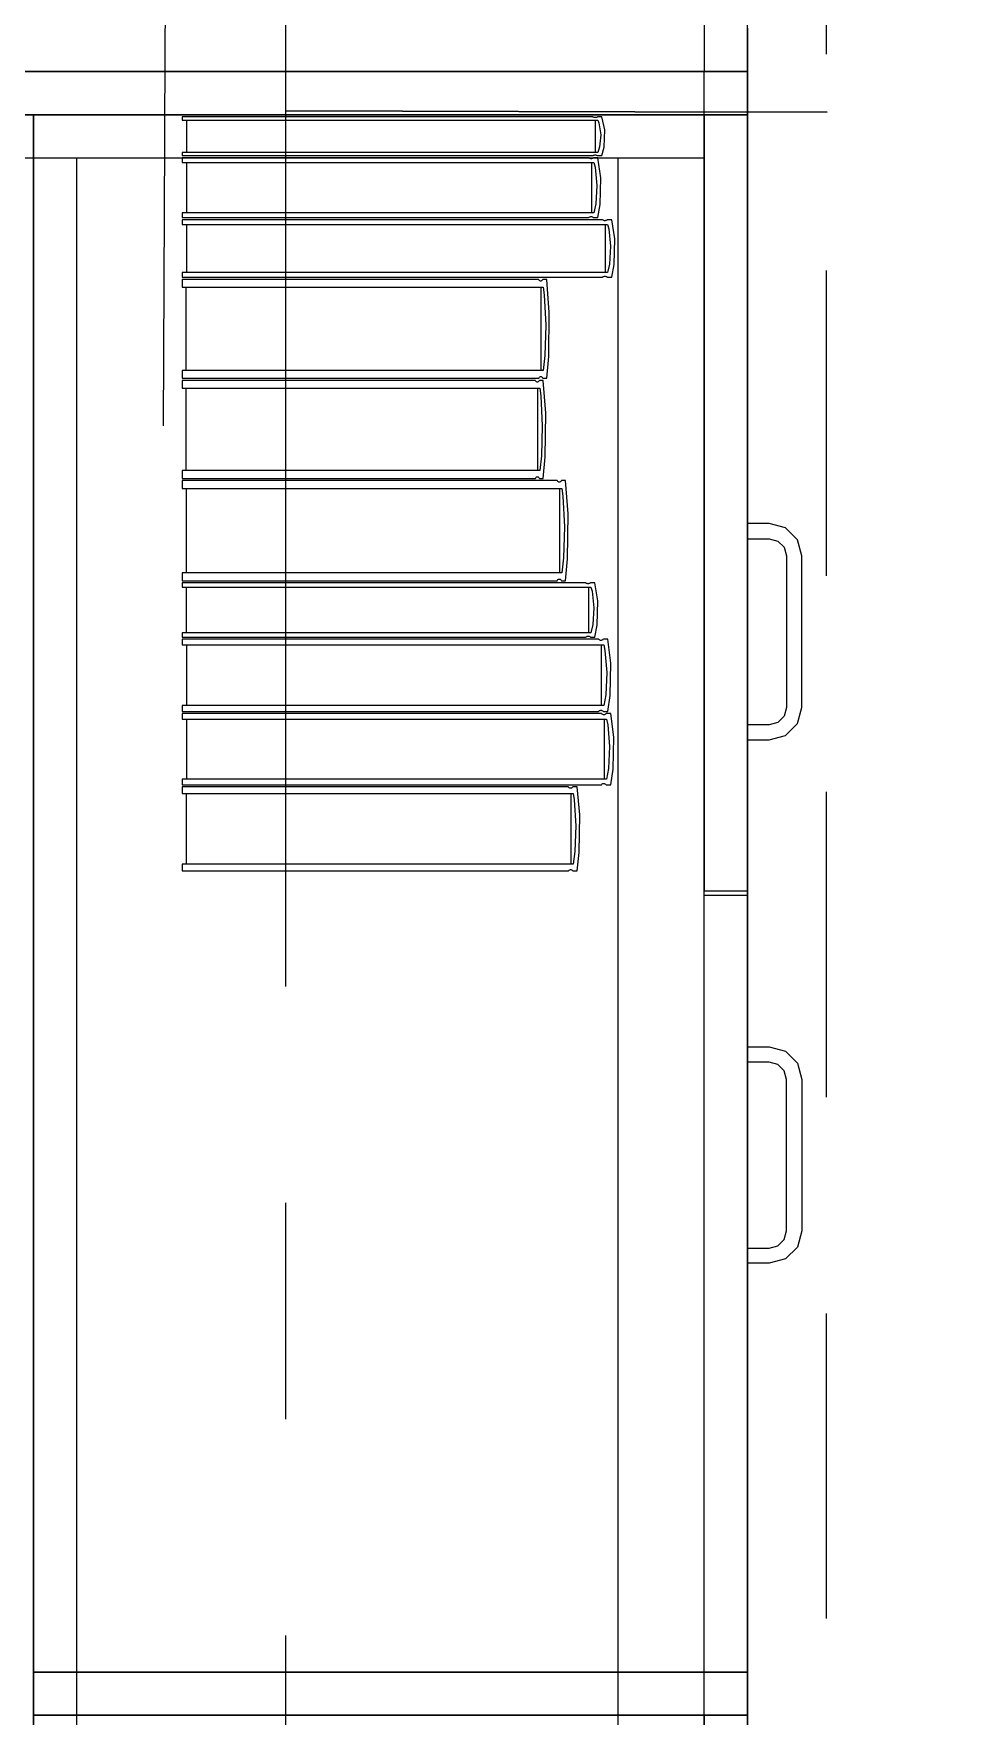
# Model space of a CAD drawing. Header units: inches. Extents: x -19 to 5698, y -728 to 92.
# Drawn here: x 314.704 to 315.128, y 11.513 to 12.291 of the extents above; entities that cross this region are included whole.
import ezdxf

# ---------------------------------------------------------------- set-up
doc = ezdxf.new("R2010")
doc.units = ezdxf.units.IN
doc.header["$MEASUREMENT"] = 0
doc.set_wipeout_variables(frame=1)
for name, pattern in [('HIDDEN', [0.375, 0.25, -0.125]), ('Hidden Line', [0.195611, 0.141111, -0.0545]), ('Punto & Raya', [0.65, 0.5, -0.075, 0, -0.075]), ('RAYITAS', [0.375, 0.25, -0.125]), ('Wipeout_Contour', [1, 0, -1])]:
    doc.linetypes.add(name, pattern=pattern)
for name, color, linetype, lineweight in [('00 conduct tomacorr', 120, 'HIDDEN', 30), ('T-TECHO-E', 150, 'Continuous', 20), ('TOMACORRIENTE', 22, 'RAYITAS', 9)]:
    doc.layers.add(name, color=color, linetype=linetype, lineweight=lineweight)
for name, color, linetype in [('02 _ ARQ _ ALB _ Ejes Generales', 251, 'Continuous'), ('08 _ STR _ EXT _ 09 Vigas', 251, 'Continuous'), ('Interior - Mobiliario', 7, 'Continuous')]:
    doc.layers.add(name, color=color, linetype=linetype)

# ---------------------------------------------------------------- blocks, each defined once
blk = doc.blocks.new('a')
at = {"layer": 'TOMACORRIENTE', "ltscale": 0.05}
h = blk.add_hatch(color=4, dxfattribs=at)
edge = h.paths.add_edge_path()
edge.add_arc((0, 0.0752), 0.02106, 0, 360)
at = {"layer": 'TOMACORRIENTE', "color": 4}
for p, q in [((-0.14553, 0.09625), (-0.0515, 0.09625)), ((-0.09851, 0.09625), (-0.09851, -0.09657)), ((0, 0.09625), (0, -0.09625)), ((0.06232, -0.09625), (0.06232, 0.09625))]:
    blk.add_line(p, q, dxfattribs=at)
blk.add_circle((0, 0.0752), 0.02106, dxfattribs=at)
blk = doc.blocks.new('CABLE 3FACE')
at = {"layer": 'T-TECHO-E', "rotation": 59.94170052614085}
blk.add_blockref('a', (0, 0), dxfattribs=at)

msp = doc.modelspace()

# ---------------------------------------------------------------- linework, layer by layer
at = {"layer": '08 _ STR _ EXT _ 09 Vigas', "color": 251, "linetype": 'Hidden Line', "lineweight": 13, "true_color": 0x636466}
msp.add_line((315.07005, 7.7), (315.07005, 16.9), dxfattribs=at)
at = {"layer": 'Interior - Mobiliario', "color": 175, "linetype": 'Continuous', "lineweight": 30}
msp.add_line((314.70352, 12.25311), (314.68352, 12.25311), dxfattribs=at)
at = {"layer": 'Interior - Mobiliario', "color": 175, "linetype": 'Continuous', "lineweight": 13}
for p, q in [((314.70352, 12.25311), (314.68352, 12.25311)), ((314.70352, 12.25311), (314.70352, 10.79311)), ((315.01352, 12.25311), (314.70352, 12.25311)), ((314.96724, 12.23816), (314.96748, 12.24615)), ((315.01352, 10.79311), (315.01352, 12.25311)), ((314.96513, 12.23834), (314.96424, 12.23567)), ((314.96562, 12.24384), (314.96513, 12.23834)), ((314.96618, 12.23424), (314.96724, 12.23816)), ((314.72352, 12.23311), (314.68352, 12.23311)), ((314.97352, 12.23311), (314.72352, 12.23311)), ((314.96424, 12.23567), (314.77218, 12.23567)), ((314.77218, 12.23567), (314.77218, 12.23424)), ((314.77218, 12.23424), (314.96192, 12.23424)), ((314.96012, 12.23324), (314.77218, 12.23324)), ((314.77218, 12.23324), (314.77218, 12.23102)), ((314.77218, 12.23102), (314.96242, 12.23102)), ((314.7741, 12.23102), (314.7741, 12.20778)), ((314.96023, 12.23313), (314.96012, 12.23324)), ((314.96047, 12.23296), (314.96023, 12.23313)), ((314.96073, 12.23284), (314.96047, 12.23296)), ((314.96101, 12.23278), (314.96073, 12.23284)), ((314.96129, 12.23278), (314.96101, 12.23278)), ((314.96157, 12.23283), (314.96129, 12.23278)), ((314.96145, 12.20778), (314.96145, 12.23102)), ((314.96184, 12.23293), (314.96157, 12.23283)), ((314.96209, 12.23309), (314.96184, 12.23293)), ((314.96192, 12.23424), (314.96208, 12.23433)), ((314.96208, 12.23433), (314.96233, 12.23444)), ((314.96225, 12.23324), (314.96209, 12.23309)), ((314.96434, 12.23324), (314.96225, 12.23324)), ((314.96233, 12.23444), (314.9626, 12.2345)), ((314.96242, 12.23102), (314.96299, 12.22893)), ((314.9626, 12.2345), (314.96288, 12.23454)), ((314.96288, 12.23454), (314.96317, 12.23453)), ((314.96317, 12.23453), (314.96345, 12.23449)), ((314.96345, 12.23449), (314.96372, 12.23442)), ((314.96372, 12.23442), (314.96396, 12.23431)), ((314.96396, 12.23431), (314.96407, 12.23424)), ((314.96407, 12.23424), (314.96618, 12.23424)), ((314.96563, 12.22401), (314.96434, 12.23324)), ((315.01352, 12.23311), (314.97352, 12.23311)), ((314.96299, 12.22893), (314.96379, 12.22044)), ((314.96539, 12.21164), (314.96563, 12.22401)), ((314.96379, 12.22044), (314.9633, 12.21193)), ((314.96242, 12.20778), (314.77218, 12.20778)), ((314.77218, 12.20778), (314.77218, 12.20557)), ((314.9633, 12.21193), (314.96242, 12.20778)), ((314.96434, 12.20557), (314.96539, 12.21164)), ((314.77218, 12.20557), (314.96012, 12.20557)), ((314.9664, 12.20457), (314.77218, 12.20457)), ((314.77218, 12.20457), (314.77218, 12.20244)), ((314.77218, 12.20244), (314.96877, 12.20244)), ((314.77417, 12.20244), (314.77417, 12.18012)), ((314.96012, 12.20557), (314.96028, 12.20572)), ((314.96028, 12.20572), (314.96053, 12.20588)), ((314.96053, 12.20588), (314.96079, 12.20598)), ((314.96079, 12.20598), (314.96107, 12.20603)), ((314.96107, 12.20603), (314.96136, 12.20602)), ((314.96136, 12.20602), (314.96163, 12.20596)), ((314.96163, 12.20596), (314.9619, 12.20584)), ((314.9619, 12.20584), (314.96214, 12.20568)), ((314.96214, 12.20568), (314.96225, 12.20557)), ((314.96225, 12.20557), (314.96434, 12.20557)), ((314.96651, 12.20447), (314.9664, 12.20457)), ((314.96676, 12.2043), (314.96651, 12.20447)), ((314.96703, 12.20419), (314.96676, 12.2043)), ((314.96732, 12.20413), (314.96703, 12.20419)), ((314.96761, 12.20412), (314.96732, 12.20413)), ((314.9679, 12.20417), (314.96761, 12.20412)), ((314.96778, 12.18012), (314.96778, 12.20244)), ((314.96818, 12.20427), (314.9679, 12.20417)), ((314.96843, 12.20443), (314.96818, 12.20427)), ((314.9686, 12.20457), (314.96843, 12.20443)), ((314.97075, 12.20457), (314.9686, 12.20457)), ((314.96877, 12.20244), (314.96936, 12.20043)), ((314.96936, 12.20043), (314.97019, 12.19228)), ((314.97209, 12.19571), (314.97075, 12.20457)), ((314.97019, 12.19228), (314.96968, 12.1841)), ((314.97184, 12.18383), (314.97209, 12.19571)), ((314.96968, 12.1841), (314.96877, 12.18012)), ((314.97075, 12.178), (314.97184, 12.18383)), ((314.96877, 12.18012), (314.77218, 12.18012)), ((314.77218, 12.18012), (314.77218, 12.178)), ((314.77218, 12.178), (314.9664, 12.178)), ((314.93697, 12.177), (314.77218, 12.177)), ((314.77218, 12.177), (314.77218, 12.17334)), ((314.93707, 12.17682), (314.93697, 12.177)), ((314.93728, 12.17654), (314.93707, 12.17682)), ((314.93751, 12.17635), (314.93728, 12.17654)), ((314.93775, 12.17624), (314.93751, 12.17635)), ((314.938, 12.17623), (314.93775, 12.17624)), ((314.93825, 12.17632), (314.938, 12.17623)), ((314.93848, 12.17649), (314.93825, 12.17632)), ((314.9387, 12.17675), (314.93848, 12.17649)), ((314.93884, 12.177), (314.9387, 12.17675)), ((314.94067, 12.177), (314.93884, 12.177)), ((314.9418, 12.16175), (314.94067, 12.177)), ((314.9664, 12.178), (314.96656, 12.17814)), ((314.96656, 12.17814), (314.96682, 12.17829)), ((314.96682, 12.17829), (314.96709, 12.17839)), ((314.96709, 12.17839), (314.96738, 12.17844)), ((314.96738, 12.17844), (314.96768, 12.17844)), ((314.96768, 12.17844), (314.96796, 12.17838)), ((314.96796, 12.17838), (314.96824, 12.17826)), ((314.96824, 12.17826), (314.96849, 12.1781)), ((314.96849, 12.1781), (314.9686, 12.178)), ((314.9686, 12.178), (314.97075, 12.178)), ((314.77218, 12.17334), (314.93899, 12.17334)), ((314.77386, 12.17334), (314.77386, 12.13493)), ((314.93814, 12.13493), (314.93814, 12.17334)), ((314.93899, 12.17334), (314.93949, 12.16987)), ((314.93949, 12.16987), (314.94019, 12.15585)), ((314.94159, 12.1413), (314.9418, 12.16175)), ((314.94019, 12.15585), (314.93976, 12.14178)), ((314.93976, 12.14178), (314.93899, 12.13493)), ((314.94067, 12.13127), (314.94159, 12.1413)), ((314.93899, 12.13493), (314.77218, 12.13493)), ((314.77218, 12.13493), (314.77218, 12.13127)), ((314.77218, 12.13127), (314.93697, 12.13127)), ((314.93544, 12.13027), (314.77218, 12.13027)), ((314.77218, 12.13027), (314.77218, 12.12665)), ((314.93553, 12.1301), (314.93544, 12.13027)), ((314.93574, 12.12982), (314.93553, 12.1301)), ((314.93597, 12.12963), (314.93574, 12.12982)), ((314.93621, 12.12952), (314.93597, 12.12963)), ((314.93646, 12.12951), (314.93621, 12.12952)), ((314.9367, 12.1296), (314.93646, 12.12951)), ((314.93693, 12.12977), (314.9367, 12.1296)), ((314.93715, 12.13003), (314.93693, 12.12977)), ((314.93697, 12.13127), (314.93711, 12.13152)), ((314.93711, 12.13152), (314.93733, 12.13178)), ((314.93729, 12.13027), (314.93715, 12.13003)), ((314.9391, 12.13027), (314.93729, 12.13027)), ((314.93733, 12.13178), (314.93756, 12.13195)), ((314.93756, 12.13195), (314.93781, 12.13204)), ((314.93781, 12.13204), (314.93806, 12.13202)), ((314.93806, 12.13202), (314.9383, 12.13192)), ((314.9383, 12.13192), (314.93853, 12.13173)), ((314.93853, 12.13173), (314.93875, 12.13145)), ((314.93875, 12.13145), (314.93884, 12.13127)), ((314.93884, 12.13127), (314.94067, 12.13127)), ((314.94022, 12.11517), (314.9391, 12.13027)), ((314.77218, 12.12665), (314.93743, 12.12665)), ((314.77385, 12.12665), (314.77385, 12.08861)), ((314.9366, 12.08861), (314.9366, 12.12665)), ((314.93743, 12.12665), (314.93793, 12.12321)), ((314.93793, 12.12321), (314.93862, 12.10933)), ((314.94001, 12.09492), (314.94022, 12.11517)), ((314.93862, 12.10933), (314.9382, 12.09539)), ((314.9382, 12.09539), (314.93743, 12.08861)), ((314.9391, 12.08499), (314.94001, 12.09492)), ((314.93743, 12.08861), (314.77218, 12.08861)), ((314.77218, 12.08861), (314.77218, 12.08499)), ((314.77218, 12.08499), (314.93544, 12.08499)), ((314.94549, 12.08399), (314.77218, 12.08399)), ((314.77218, 12.08399), (314.77218, 12.08028)), ((314.93544, 12.08499), (314.93558, 12.08523)), ((314.93558, 12.08523), (314.93579, 12.08549)), ((314.93579, 12.08549), (314.93602, 12.08566)), ((314.93602, 12.08566), (314.93627, 12.08574)), ((314.93627, 12.08574), (314.93651, 12.08573)), ((314.93651, 12.08573), (314.93675, 12.08563)), ((314.93675, 12.08563), (314.93698, 12.08544)), ((314.93698, 12.08544), (314.93719, 12.08516)), ((314.93719, 12.08516), (314.93729, 12.08499)), ((314.93729, 12.08499), (314.9391, 12.08499)), ((314.94558, 12.08381), (314.94549, 12.08399)), ((314.94581, 12.08353), (314.94558, 12.08381)), ((314.94605, 12.08333), (314.94581, 12.08353)), ((314.94631, 12.08322), (314.94605, 12.08333)), ((314.94657, 12.08321), (314.94631, 12.08322)), ((314.94683, 12.0833), (314.94657, 12.08321)), ((314.94707, 12.08347), (314.94683, 12.0833)), ((314.9473, 12.08374), (314.94707, 12.08347)), ((314.94745, 12.08399), (314.9473, 12.08374)), ((314.94937, 12.08399), (314.94745, 12.08399)), ((314.95056, 12.06854), (314.94937, 12.08399)), ((314.77218, 12.08028), (314.9476, 12.08028)), ((314.77395, 12.08028), (314.77395, 12.04138)), ((314.94672, 12.04138), (314.94672, 12.08028)), ((314.9476, 12.08028), (314.94813, 12.07677)), ((314.94813, 12.07677), (314.94887, 12.06257)), ((314.95034, 12.04783), (314.95056, 12.06854)), ((314.94887, 12.06257), (314.94842, 12.04832)), ((315.04352, 12.06411), (315.03352, 12.06411)), ((315.03352, 12.06411), (315.03352, 12.05711)), ((315.05102, 12.0621), (315.04352, 12.06411)), ((315.05651, 12.05661), (315.05102, 12.0621)), ((315.03352, 12.05711), (315.04352, 12.05711)), ((315.04352, 12.05711), (315.04752, 12.05603)), ((315.04752, 12.05603), (315.05045, 12.05311)), ((315.05045, 12.05311), (315.05152, 12.04911)), ((315.05852, 12.04911), (315.05651, 12.05661)), ((314.94842, 12.04832), (314.9476, 12.04138)), ((314.94937, 12.03768), (314.95034, 12.04783)), ((315.05152, 12.04911), (315.05152, 11.97911)), ((315.05852, 11.97911), (315.05852, 12.04911)), ((314.9476, 12.04138), (314.77218, 12.04138)), ((314.77218, 12.04138), (314.77218, 12.03768)), ((314.77218, 12.03768), (314.94549, 12.03768)), ((314.95875, 12.03668), (314.77218, 12.03668)), ((314.77218, 12.03668), (314.77218, 12.03467)), ((314.94549, 12.03768), (314.94563, 12.03793)), ((314.94563, 12.03793), (314.94586, 12.03819)), ((314.94586, 12.03819), (314.94611, 12.03837)), ((314.94611, 12.03837), (314.94636, 12.03845)), ((314.94636, 12.03845), (314.94663, 12.03844)), ((314.94663, 12.03844), (314.94688, 12.03834)), ((314.94688, 12.03834), (314.94713, 12.03814)), ((314.94713, 12.03814), (314.94735, 12.03786)), ((314.94735, 12.03786), (314.94745, 12.03768)), ((314.94745, 12.03768), (314.94937, 12.03768)), ((314.95886, 12.03658), (314.95875, 12.03668)), ((314.9591, 12.03643), (314.95886, 12.03658)), ((314.95936, 12.03632), (314.9591, 12.03643)), ((314.95964, 12.03627), (314.95936, 12.03632)), ((314.95992, 12.03626), (314.95964, 12.03627)), ((314.9602, 12.03631), (314.95992, 12.03626)), ((314.96046, 12.0364), (314.9602, 12.03631)), ((314.96071, 12.03654), (314.96046, 12.0364)), ((314.96086, 12.03668), (314.96071, 12.03654)), ((314.96294, 12.03668), (314.96086, 12.03668)), ((314.96422, 12.02832), (314.96294, 12.03668)), ((314.77218, 12.03467), (314.96103, 12.03467)), ((314.77409, 12.03467), (314.77409, 12.01362)), ((314.96008, 12.01362), (314.96008, 12.03467)), ((314.96103, 12.03467), (314.9616, 12.03277)), ((314.9616, 12.03277), (314.96239, 12.02509)), ((314.96398, 12.01712), (314.96422, 12.02832)), ((314.96239, 12.02509), (314.96191, 12.01738)), ((314.96103, 12.01362), (314.77218, 12.01362)), ((314.77218, 12.01362), (314.77218, 12.01162)), ((314.96191, 12.01738), (314.96103, 12.01362)), ((314.96294, 12.01162), (314.96398, 12.01712)), ((314.77218, 12.01162), (314.95875, 12.01162)), ((314.96466, 12.01062), (314.77218, 12.01062)), ((314.77218, 12.01062), (314.77218, 12.00795)), ((314.77218, 12.00795), (314.96701, 12.00795)), ((314.77415, 12.00795), (314.77415, 11.9799)), ((314.95875, 12.01162), (314.95891, 12.01175)), ((314.95891, 12.01175), (314.95915, 12.0119)), ((314.95915, 12.0119), (314.95942, 12.01199)), ((314.95942, 12.01199), (314.9597, 12.01204)), ((314.9597, 12.01204), (314.95998, 12.01203)), ((314.95998, 12.01203), (314.96026, 12.01197)), ((314.96026, 12.01197), (314.96052, 12.01187)), ((314.96052, 12.01187), (314.96076, 12.01172)), ((314.96076, 12.01172), (314.96086, 12.01162)), ((314.96086, 12.01162), (314.96294, 12.01162)), ((314.96477, 12.01049), (314.96466, 12.01062)), ((314.96502, 12.01029), (314.96477, 12.01049)), ((314.96529, 12.01014), (314.96502, 12.01029)), ((314.96557, 12.01007), (314.96529, 12.01014)), ((314.96587, 12.01006), (314.96557, 12.01007)), ((314.96615, 12.01012), (314.96587, 12.01006)), ((314.96603, 11.9799), (314.96603, 12.00795)), ((314.96643, 12.01025), (314.96615, 12.01012)), ((314.96668, 12.01044), (314.96643, 12.01025)), ((314.96684, 12.01062), (314.96668, 12.01044)), ((314.96898, 12.01062), (314.96684, 12.01062)), ((314.96701, 12.00795), (314.9676, 12.00541)), ((314.9676, 12.00541), (314.96842, 11.99518)), ((314.9703, 11.99948), (314.96898, 12.01062)), ((314.97006, 11.98455), (314.9703, 11.99948)), ((314.96842, 11.99518), (314.96792, 11.9849)), ((314.96792, 11.9849), (314.96701, 11.9799)), ((314.96898, 11.97722), (314.97006, 11.98455)), ((314.96701, 11.9799), (314.77218, 11.9799)), ((314.77218, 11.9799), (314.77218, 11.97722)), ((314.77218, 11.97722), (314.96466, 11.97722)), ((314.96594, 11.97622), (314.77218, 11.97622)), ((314.77218, 11.97622), (314.77218, 11.97359)), ((314.77218, 11.97359), (314.96831, 11.97359)), ((314.77416, 11.97359), (314.77416, 11.94598)), ((314.96466, 11.97722), (314.96482, 11.9774)), ((314.96482, 11.9774), (314.96508, 11.97759)), ((314.96508, 11.97759), (314.96535, 11.97772)), ((314.96535, 11.97772), (314.96564, 11.97778)), ((314.96564, 11.97778), (314.96593, 11.97777)), ((314.96593, 11.97777), (314.96621, 11.9777)), ((314.96605, 11.9761), (314.96594, 11.97622)), ((314.9663, 11.9759), (314.96605, 11.9761)), ((314.96621, 11.9777), (314.96648, 11.97756)), ((314.96658, 11.97576), (314.9663, 11.9759)), ((314.96648, 11.97756), (314.96673, 11.97735)), ((314.96686, 11.97568), (314.96658, 11.97576)), ((314.96673, 11.97735), (314.96684, 11.97722)), ((314.96684, 11.97722), (314.96898, 11.97722)), ((314.96715, 11.97567), (314.96686, 11.97568)), ((314.96744, 11.97573), (314.96715, 11.97567)), ((314.96732, 11.94598), (314.96732, 11.97359)), ((314.96772, 11.97586), (314.96744, 11.97573)), ((314.96797, 11.97605), (314.96772, 11.97586)), ((314.96814, 11.97622), (314.96797, 11.97605)), ((314.97029, 11.97622), (314.96814, 11.97622)), ((314.96831, 11.97359), (314.9689, 11.9711)), ((314.97162, 11.96526), (314.97029, 11.97622)), ((315.05045, 11.97511), (315.04752, 11.97218)), ((315.05152, 11.97911), (315.05045, 11.97511)), ((315.05651, 11.97161), (315.05852, 11.97911)), ((314.9689, 11.9711), (314.96972, 11.96102)), ((315.03352, 11.97111), (315.03352, 11.96411)), ((315.04352, 11.97111), (315.03352, 11.97111)), ((315.04752, 11.97218), (315.04352, 11.97111)), ((315.04352, 11.96411), (315.05102, 11.96612)), ((315.05102, 11.96612), (315.05651, 11.97161)), ((314.96972, 11.96102), (314.96922, 11.95091)), ((314.97137, 11.95056), (314.97162, 11.96526)), ((315.03352, 11.96411), (315.04352, 11.96411)), ((314.96922, 11.95091), (314.96831, 11.94598)), ((314.97029, 11.94335), (314.97137, 11.95056)), ((314.96831, 11.94598), (314.77218, 11.94598)), ((314.77218, 11.94598), (314.77218, 11.94335)), ((314.77218, 11.94335), (314.96594, 11.94335)), ((314.95071, 11.94235), (314.77218, 11.94235)), ((314.77218, 11.94235), (314.77218, 11.93924)), ((314.95081, 11.9422), (314.95071, 11.94235)), ((314.95273, 11.94235), (314.95258, 11.94215)), ((314.95471, 11.94235), (314.95273, 11.94235)), ((314.95594, 11.92939), (314.95471, 11.94235)), ((314.96594, 11.94335), (314.96611, 11.94353)), ((314.96611, 11.94353), (314.96636, 11.94372)), ((314.96636, 11.94372), (314.96664, 11.94384)), ((314.96664, 11.94384), (314.96693, 11.9439)), ((314.96693, 11.9439), (314.96722, 11.9439)), ((314.96722, 11.9439), (314.9675, 11.94382)), ((314.9675, 11.94382), (314.96778, 11.94368)), ((314.96778, 11.94368), (314.96803, 11.94348)), ((314.96803, 11.94348), (314.96814, 11.94335)), ((314.96814, 11.94335), (314.97029, 11.94335)), ((314.77218, 11.93924), (314.95289, 11.93924)), ((314.77401, 11.93924), (314.77401, 11.90659)), ((314.95104, 11.94197), (314.95081, 11.9422)), ((314.95129, 11.9418), (314.95104, 11.94197)), ((314.95155, 11.94171), (314.95129, 11.9418)), ((314.95182, 11.9417), (314.95155, 11.94171)), ((314.95209, 11.94178), (314.95182, 11.9417)), ((314.95197, 11.90659), (314.95197, 11.93924)), ((314.95234, 11.94192), (314.95209, 11.94178)), ((314.95258, 11.94215), (314.95234, 11.94192)), ((314.95289, 11.93924), (314.95343, 11.9363)), ((314.95343, 11.9363), (314.95419, 11.92438)), ((314.95571, 11.91201), (314.95594, 11.92939)), ((314.95419, 11.92438), (314.95372, 11.91241)), ((314.95372, 11.91241), (314.95289, 11.90659)), ((314.95471, 11.90348), (314.95571, 11.91201)), ((314.95289, 11.90659), (314.77218, 11.90659)), ((314.77218, 11.90659), (314.77218, 11.90348)), ((314.77218, 11.90348), (314.95071, 11.90348)), ((314.95071, 11.90348), (314.95085, 11.90369)), ((314.95085, 11.90369), (314.95109, 11.90391)), ((314.95109, 11.90391), (314.95134, 11.90406)), ((314.95134, 11.90406), (314.95161, 11.90413)), ((314.95161, 11.90413), (314.95188, 11.90412)), ((314.95188, 11.90412), (314.95214, 11.90403)), ((314.95214, 11.90403), (314.95239, 11.90387)), ((314.95239, 11.90387), (314.95263, 11.90363)), ((314.95263, 11.90363), (314.95273, 11.90348)), ((314.95273, 11.90348), (314.95471, 11.90348)), ((315.03352, 11.89411), (315.01352, 11.89411)), ((315.03352, 11.89211), (315.01352, 11.89211)), ((315.03352, 11.82211), (315.04352, 11.82211)), ((315.03352, 11.81511), (315.03352, 11.82211)), ((315.04352, 11.82211), (315.05102, 11.8201)), ((315.05102, 11.8201), (315.05651, 11.81461)), ((315.04352, 11.81511), (315.03352, 11.81511)), ((315.04752, 11.81403), (315.04352, 11.81511)), ((315.05045, 11.81111), (315.04752, 11.81403)), ((315.05152, 11.80711), (315.05045, 11.81111)), ((315.05651, 11.81461), (315.05852, 11.80711)), ((315.05152, 11.73711), (315.05152, 11.80711)), ((315.05852, 11.80711), (315.05852, 11.73711)), ((315.04752, 11.73018), (315.05045, 11.73311)), ((315.05045, 11.73311), (315.05152, 11.73711)), ((315.05852, 11.73711), (315.05651, 11.72961)), ((315.03352, 11.72911), (315.04352, 11.72911)), ((315.03352, 11.72211), (315.03352, 11.72911)), ((315.04352, 11.72911), (315.04752, 11.73018)), ((315.05651, 11.72961), (315.05102, 11.72412)), ((315.04352, 11.72211), (315.03352, 11.72211)), ((315.05102, 11.72412), (315.04352, 11.72211))]:
    msp.add_line(p, q, dxfattribs=at)

# ---------------------------------------------------------------- next in the draw order: wipeouts: each hides what was drawn before it
at = {"color": 254, "linetype": 'Wipeout_Contour', "lineweight": 0, "ltscale": 9798.290755}
msp.add_wipeout([(315.03352, 11.51311), (315.03352, 11.53311), (314.70352, 11.53311), (314.70352, 11.51311)], dxfattribs=at).dxf.layer = 'Interior - Mobiliario'

# ---------------------------------------------------------------- next in the draw order: linework, layer by layer
at = {"layer": 'Interior - Mobiliario', "color": 175, "linetype": 'Continuous', "lineweight": 30}
for p, q in [((314.70352, 12.25311), (314.70352, 10.79311)), ((315.03352, 11.53311), (314.70352, 11.53311)), ((314.70352, 11.53311), (314.70352, 11.51311)), ((315.03352, 11.53311), (315.03352, 11.51311)), ((315.03352, 11.51311), (314.70352, 11.51311))]:
    msp.add_line(p, q, dxfattribs=at)
at = {"layer": 'Interior - Mobiliario', "color": 175, "linetype": 'Continuous', "lineweight": 13}
for p, q in [((314.70352, 10.79311), (314.70352, 12.25311)), ((314.72352, 10.81311), (314.72352, 12.23311)), ((314.97352, 12.23311), (314.97352, 10.81311)), ((315.01352, 10.81311), (315.01352, 12.23311)), ((315.01352, 11.53311), (315.01352, 11.89211)), ((315.03352, 11.53311), (315.03352, 11.89211)), ((314.70352, 11.53311), (314.70352, 11.51311)), ((315.03352, 11.53311), (314.70352, 11.53311)), ((314.70352, 11.53311), (314.70352, 11.51311)), ((315.03352, 11.53311), (314.70352, 11.53311)), ((315.03352, 11.53311), (315.01352, 11.53311)), ((315.03352, 11.51311), (315.03352, 11.53311)), ((315.03352, 11.51311), (315.03352, 11.53311)), ((314.70352, 11.51311), (315.03352, 11.51311)), ((314.70352, 11.51311), (315.03352, 11.51311)), ((315.01352, 11.51311), (315.01352, 11.15411)), ((315.03352, 11.51311), (315.01352, 11.51311)), ((315.03352, 11.51311), (315.03352, 11.15411))]:
    msp.add_line(p, q, dxfattribs=at)

# ---------------------------------------------------------------- next in the draw order: wipeouts: each hides what was drawn before it
at = {"color": 254, "linetype": 'Wipeout_Contour', "lineweight": 0, "ltscale": 9798.265126}
msp.add_wipeout([(315.03352, 12.25311), (315.03352, 12.27311), (314.68352, 12.27311), (314.68352, 12.25311)], dxfattribs=at).dxf.layer = 'Interior - Mobiliario'

# ---------------------------------------------------------------- next in the draw order: linework, layer by layer
at = {"layer": 'Interior - Mobiliario', "color": 175, "linetype": 'Continuous', "lineweight": 30}
for p, q in [((315.03352, 12.27311), (314.68352, 12.27311)), ((315.03352, 12.27311), (315.03352, 12.25311)), ((315.03352, 12.25311), (314.68352, 12.25311))]:
    msp.add_line(p, q, dxfattribs=at)
at = {"layer": 'Interior - Mobiliario', "color": 175, "linetype": 'Continuous', "lineweight": 13}
for p, q in [((315.03352, 12.27311), (314.68352, 12.27311)), ((315.01352, 12.27311), (314.68352, 12.27311)), ((314.68352, 12.27311), (315.03352, 12.27311)), ((315.01352, 12.23311), (315.01352, 12.27311)), ((315.03352, 12.25311), (315.03352, 12.27311)), ((315.03352, 12.27311), (315.03352, 10.77311)), ((314.68352, 12.25311), (315.03352, 12.25311)), ((315.03352, 12.25311), (314.68352, 12.25311)), ((314.70352, 12.25311), (314.70352, 10.79311)), ((315.03352, 12.25311), (314.70352, 12.25311)), ((314.70352, 12.25311), (314.70352, 10.79311)), ((315.01352, 12.25311), (314.70352, 12.25311)), ((314.70352, 12.25311), (314.70352, 10.79311)), ((315.01352, 12.25311), (314.70352, 12.25311)), ((314.96192, 12.25211), (314.77218, 12.25211)), ((314.77218, 12.25211), (314.77218, 12.25068)), ((314.77218, 12.25068), (314.96424, 12.25068)), ((314.77412, 12.25068), (314.77412, 12.23567)), ((314.96203, 12.25204), (314.96192, 12.25211)), ((314.96227, 12.25193), (314.96203, 12.25204)), ((314.96254, 12.25185), (314.96227, 12.25193)), ((314.96282, 12.25181), (314.96254, 12.25185)), ((314.96311, 12.25181), (314.96282, 12.25181)), ((314.96339, 12.25184), (314.96311, 12.25181)), ((314.96327, 12.23567), (314.96327, 12.25068)), ((314.96366, 12.25191), (314.96339, 12.25184)), ((314.96391, 12.25201), (314.96366, 12.25191)), ((314.96407, 12.25211), (314.96391, 12.25201)), ((314.96618, 12.25211), (314.96407, 12.25211)), ((314.96424, 12.25068), (314.96481, 12.24932)), ((314.96481, 12.24932), (314.96562, 12.24384)), ((314.96748, 12.24615), (314.96618, 12.25211)), ((315.01352, 10.79311), (315.01352, 12.25311)), ((315.01352, 10.79311), (315.01352, 12.25311)), ((315.01352, 12.25311), (315.01352, 11.89411)), ((315.03352, 12.25311), (315.01352, 12.25311)), ((315.03352, 10.79311), (315.03352, 12.25311)), ((315.03352, 10.79311), (315.03352, 12.25311)), ((315.03352, 12.25311), (315.03352, 11.89411))]:
    msp.add_line(p, q, dxfattribs=at)

# ---------------------------------------------------------------- next in the draw order: wipeouts: each hides what was drawn before it
at = {"color": 254, "linetype": 'Wipeout_Contour', "lineweight": 0, "ltscale": 9798.265527}
msp.add_wipeout([(315.03352, 12.29311), (314.68352, 12.29311), (314.68352, 12.27311), (315.03352, 12.27311)], dxfattribs=at).dxf.layer = 'Interior - Mobiliario'

# ---------------------------------------------------------------- next in the draw order: linework, layer by layer
at = {"layer": '00 conduct tomacorr'}
msp.add_line((304.6953, 12.27827, -0.00066), (316.33381, 12.25137, -0.00066), dxfattribs=at)
at = {"layer": '02 _ ARQ _ ALB _ Ejes Generales', "color": 251, "linetype": 'Punto & Raya', "lineweight": 13, "true_color": 0x636466}
msp.add_line((314.82005, 3.05001), (314.82005, 44.9), dxfattribs=at)
at = {"layer": 'Interior - Mobiliario', "color": 175, "linetype": 'Continuous', "lineweight": 13}
for p, q in [((315.03352, 12.27311), (315.03352, 13.77311)), ((315.01352, 12.31311), (315.01352, 12.27311)), ((315.03352, 12.29311), (315.03352, 12.27311)), ((315.03352, 12.27311), (314.68352, 12.27311)), ((315.01352, 12.27311), (314.68352, 12.27311)), ((314.68352, 12.27311), (315.03352, 12.27311))]:
    msp.add_line(p, q, dxfattribs=at)
at = {"layer": 'Interior - Mobiliario', "color": 175, "linetype": 'Continuous', "lineweight": 30}
for q in [(315.03352, 12.29311), (314.68352, 12.27311)]:
    msp.add_line((315.03352, 12.27311), q, dxfattribs=at)

# ---------------------------------------------------------------- next in the draw order: block references
at = {"layer": '00 conduct tomacorr', "xscale": 1.47256122672843, "yscale": 1.47256122672843, "zscale": 1.47256122672843, "rotation": 299.7894777823319}
msp.add_blockref('CABLE 3FACE', (314.6724, 12.25137, -0.00066), dxfattribs=at)

doc.saveas('drawing.dxf')
